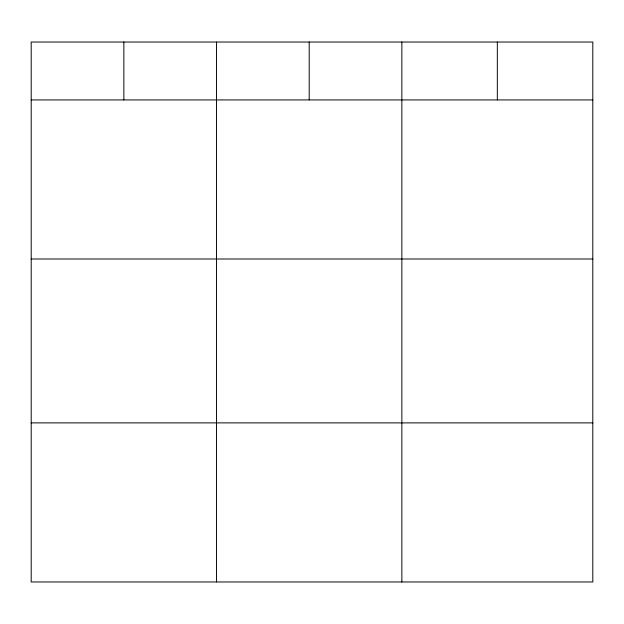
<?xml version="1.0" encoding="UTF-8"?>
<svg xmlns="http://www.w3.org/2000/svg" width="624" height="624" viewBox="0 0 624 624"><rect width="100%" height="100%" fill="white"/><g stroke="black" fill="none" stroke-linecap="round" stroke-linejoin="round"><path stroke-width="0.94" d="M592.8 99.926L592.8 581.966L31.2 581.966L31.2 42.034L592.8 42.034L592.8 99.926L31.2 99.926M31.2 258.999L592.8 258.999M31.2 422.893L592.8 422.893M497.328 42.034L497.328 99.926M401.856 42.034L401.856 581.966M309.192 42.034L309.192 99.926M216.528 42.034L216.528 581.966M123.864 42.034L123.864 99.926"/></g></svg>
